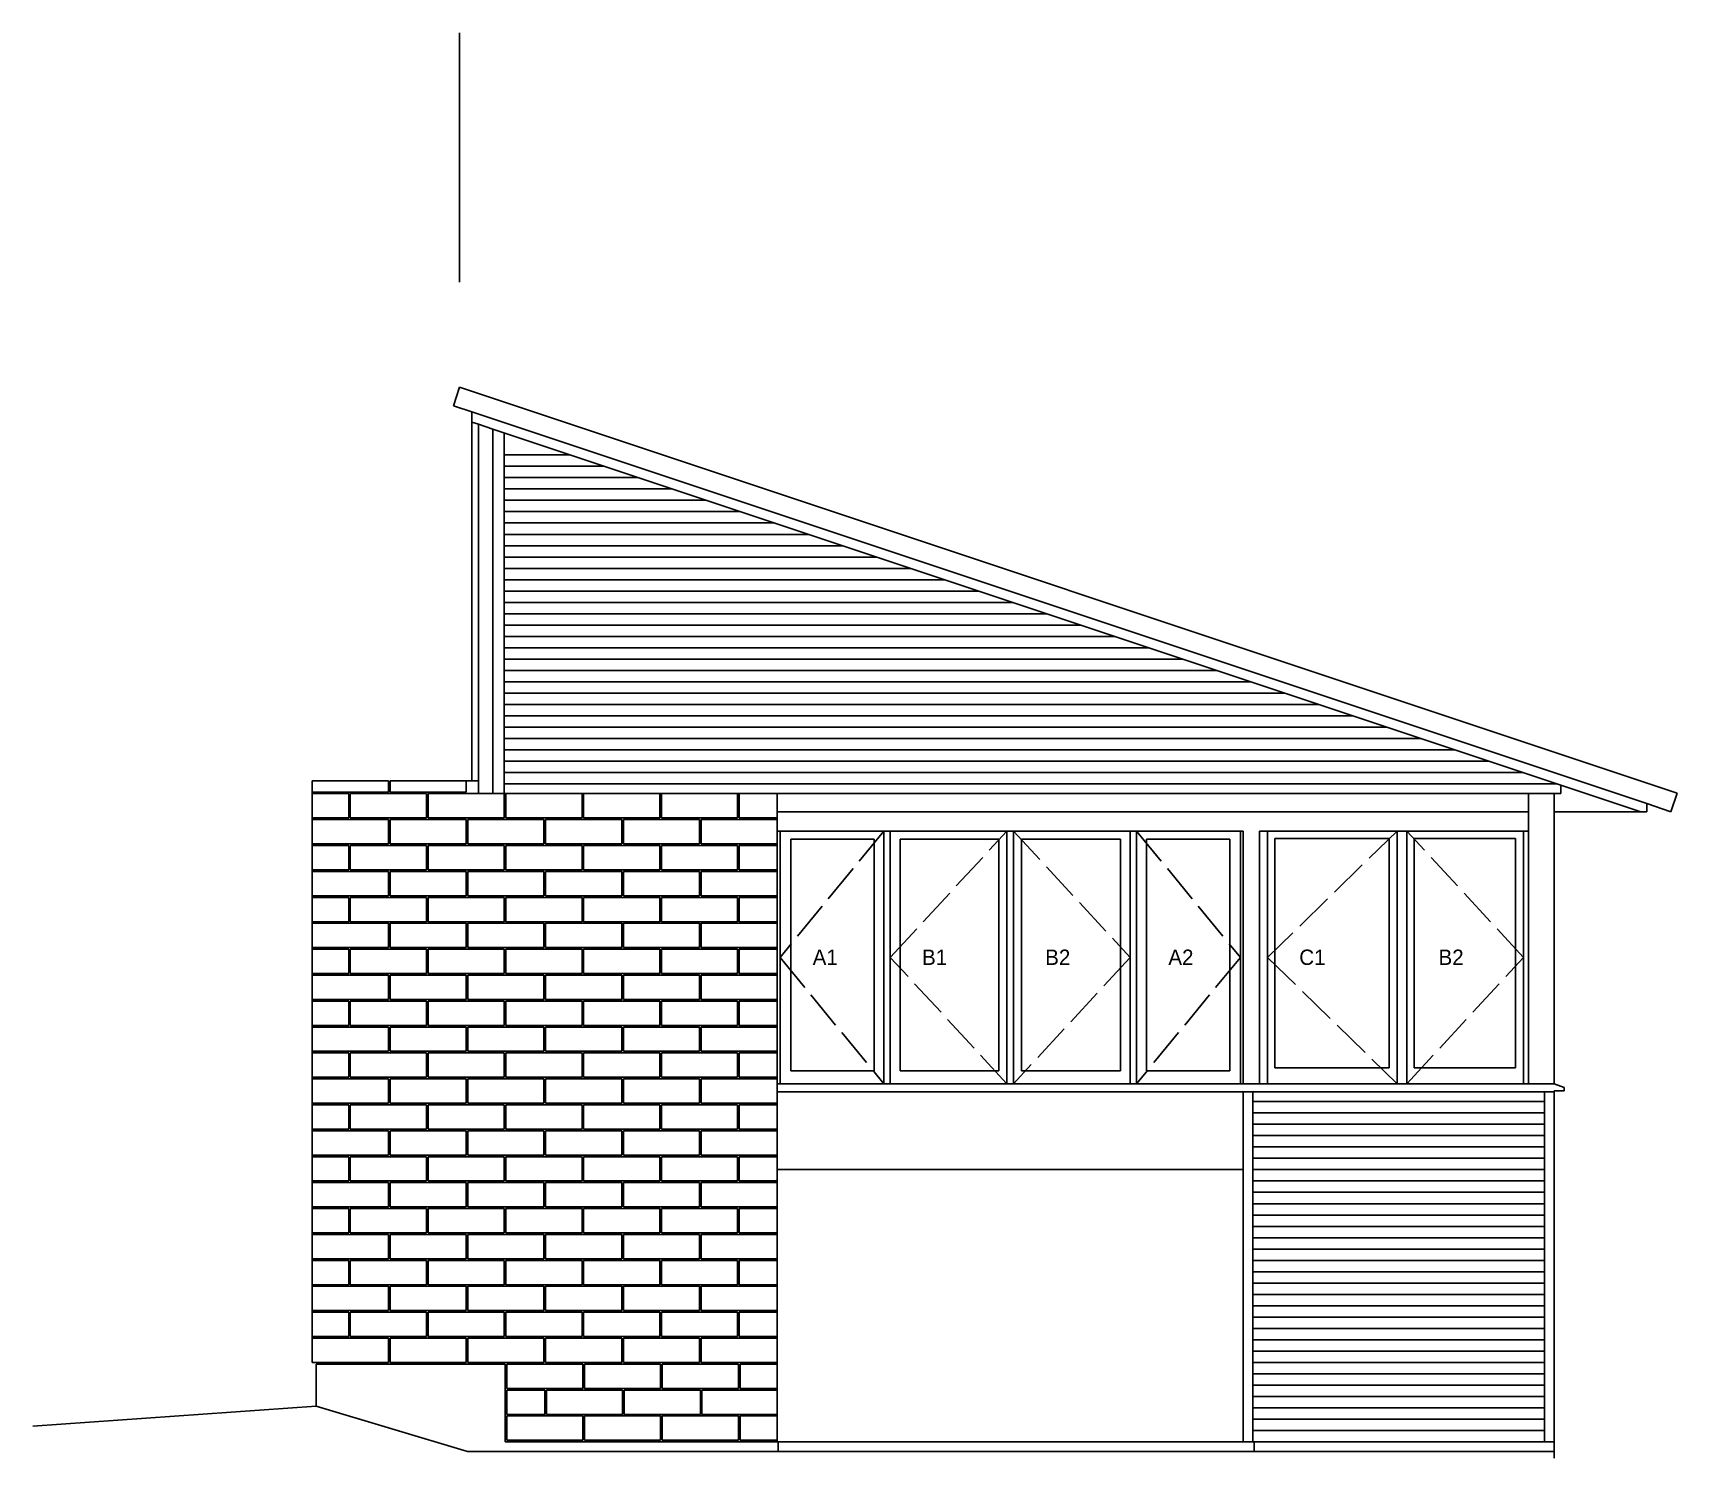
# Model space of a CAD drawing. Header units: inches. Extents: x 683 to 9370, y 1327 to 3956.
# Drawn here: x 3461 to 3968, y 1813 to 2252 of the extents above; entities that cross this region are included whole.
import ezdxf

# ---------------------------------------------------------------- set-up
doc = ezdxf.new("R2010")
doc.units = ezdxf.units.IN
doc.header["$MEASUREMENT"] = 0
doc.linetypes.add('ACAD_ISO02W100', pattern=[15, 12, -3])
for name, color, linetype in [('blocks', 251, 'Continuous'), ('const', 253, 'Continuous'), ('e1', 253, 'Continuous'), ('e2', 251, 'Continuous'), ('glassSwing', 172, 'ACAD_ISO02W100'), ('millwork', 40, 'Continuous'), ('walls', 7, 'Continuous')]:
    doc.layers.add(name, color=color, linetype=linetype)

msp = doc.modelspace()

# ---------------------------------------------------------------- linework, layer by layer
at = {"layer": 'blocks'}
for p, q in [((3570.82, 2018.22), (3570.82, 2021.72)), ((3571.32, 2018.22), (3571.32, 2021.72)), ((3594.82, 2018.22), (3594.82, 2021.72)), ((3570.82, 2018.22), (3547.32, 2018.22)), ((3558.56, 2017.72), (3547.32, 2017.72)), ((3558.56, 2017.72), (3558.56, 2010.22)), ((3582.56, 2017.72), (3559.06, 2017.72)), ((3559.06, 2010.22), (3559.06, 2017.72)), ((3594.82, 2018.22), (3571.32, 2018.22)), ((3582.56, 2017.72), (3582.56, 2010.22)), ((3598.57, 2017.72), (3583.06, 2017.72)), ((3583.06, 2010.22), (3583.06, 2017.72)), ((3606.56, 2017.72), (3606.56, 2010.22)), ((3607.06, 2010.22), (3607.06, 2017.72)), ((3630.56, 2017.72), (3630.56, 2010.22)), ((3631.06, 2010.22), (3631.06, 2017.72)), ((3654.56, 2017.72), (3654.56, 2010.22)), ((3655.06, 2010.22), (3655.06, 2017.72)), ((3678.56, 2017.72), (3678.56, 2010.22)), ((3679.06, 2010.22), (3679.06, 2017.72)), ((3558.56, 2010.22), (3547.32, 2010.22)), ((3570.82, 2009.72), (3547.32, 2009.72)), ((3582.56, 2010.22), (3559.06, 2010.22)), ((3570.82, 2002.22), (3570.82, 2009.72)), ((3594.82, 2009.72), (3571.32, 2009.72)), ((3571.32, 2002.22), (3571.32, 2009.72)), ((3606.56, 2010.22), (3583.06, 2010.22)), ((3594.82, 2002.22), (3594.82, 2009.72)), ((3595.32, 2002.22), (3595.32, 2009.72)), ((3618.82, 2009.72), (3595.32, 2009.72)), ((3630.56, 2010.22), (3607.06, 2010.22)), ((3618.82, 2002.22), (3618.82, 2009.72)), ((3642.82, 2009.72), (3619.32, 2009.72)), ((3619.32, 2002.22), (3619.32, 2009.72)), ((3654.56, 2010.22), (3631.06, 2010.22)), ((3642.82, 2009.72), (3642.82, 2002.22)), ((3666.82, 2009.72), (3643.32, 2009.72)), ((3643.32, 2002.22), (3643.32, 2009.72)), ((3678.56, 2010.22), (3655.06, 2010.22)), ((3666.82, 2009.72), (3666.82, 2002.22)), ((3690.82, 2009.72), (3667.32, 2009.72)), ((3667.32, 2002.22), (3667.32, 2009.72)), ((3690.81, 2010.22), (3679.06, 2010.22)), ((3570.82, 2002.22), (3547.32, 2002.22)), ((3558.56, 2001.72), (3547.32, 2001.72)), ((3558.56, 2001.72), (3558.56, 1994.22)), ((3582.56, 2001.72), (3559.06, 2001.72)), ((3559.06, 1994.22), (3559.06, 2001.72)), ((3594.82, 2002.22), (3571.32, 2002.22)), ((3582.56, 2001.72), (3582.56, 1994.22)), ((3583.06, 1994.22), (3583.06, 2001.72)), ((3606.56, 2001.72), (3583.06, 2001.72)), ((3618.82, 2002.22), (3595.32, 2002.22)), ((3606.56, 2001.72), (3606.56, 1994.22)), ((3630.56, 2001.72), (3607.06, 2001.72)), ((3607.06, 1994.22), (3607.06, 2001.72)), ((3642.82, 2002.22), (3619.32, 2002.22)), ((3630.56, 2001.72), (3630.56, 1994.22)), ((3631.06, 1994.22), (3631.06, 2001.72)), ((3654.56, 2001.72), (3631.06, 2001.72)), ((3666.82, 2002.22), (3643.32, 2002.22)), ((3654.56, 2001.72), (3654.56, 1994.22)), ((3678.56, 2001.72), (3655.06, 2001.72)), ((3655.06, 1994.22), (3655.06, 2001.72)), ((3690.82, 2002.22), (3667.32, 2002.22)), ((3678.56, 2001.72), (3678.56, 1994.22)), ((3679.06, 1994.22), (3679.06, 2001.72)), ((3690.81, 2001.72), (3679.06, 2001.72)), ((3558.56, 1994.22), (3547.32, 1994.22)), ((3582.56, 1994.22), (3559.06, 1994.22)), ((3606.56, 1994.22), (3583.06, 1994.22)), ((3630.56, 1994.22), (3607.06, 1994.22)), ((3654.56, 1994.22), (3631.06, 1994.22)), ((3678.56, 1994.22), (3655.06, 1994.22)), ((3690.81, 1994.22), (3679.06, 1994.22)), ((3570.82, 1993.72), (3547.32, 1993.72)), ((3570.82, 1986.22), (3570.82, 1993.72)), ((3594.82, 1993.72), (3571.32, 1993.72)), ((3571.32, 1986.22), (3571.32, 1993.72)), ((3594.82, 1986.22), (3594.82, 1993.72)), ((3618.82, 1993.72), (3595.32, 1993.72)), ((3595.32, 1986.22), (3595.32, 1993.72)), ((3618.82, 1986.22), (3618.82, 1993.72)), ((3642.82, 1993.72), (3619.32, 1993.72)), ((3619.32, 1986.22), (3619.32, 1993.72)), ((3642.82, 1993.72), (3642.82, 1986.22)), ((3666.82, 1993.72), (3643.32, 1993.72)), ((3643.32, 1986.22), (3643.32, 1993.72)), ((3666.82, 1993.72), (3666.82, 1986.22)), ((3690.82, 1993.72), (3667.32, 1993.72)), ((3667.32, 1986.22), (3667.32, 1993.72)), ((3570.82, 1986.22), (3547.32, 1986.22)), ((3558.56, 1985.72), (3547.32, 1985.72)), ((3558.56, 1985.72), (3558.56, 1978.22)), ((3582.56, 1985.72), (3559.06, 1985.72)), ((3559.06, 1978.22), (3559.06, 1985.72)), ((3594.82, 1986.22), (3571.32, 1986.22)), ((3582.56, 1985.72), (3582.56, 1978.22)), ((3583.06, 1978.22), (3583.06, 1985.72)), ((3606.56, 1985.72), (3583.06, 1985.72)), ((3618.82, 1986.22), (3595.32, 1986.22)), ((3606.56, 1985.72), (3606.56, 1978.22)), ((3630.56, 1985.72), (3607.06, 1985.72)), ((3607.06, 1978.22), (3607.06, 1985.72)), ((3642.82, 1986.22), (3619.32, 1986.22)), ((3630.56, 1985.72), (3630.56, 1978.22)), ((3631.06, 1978.22), (3631.06, 1985.72)), ((3654.56, 1985.72), (3631.06, 1985.72)), ((3666.82, 1986.22), (3643.32, 1986.22)), ((3654.56, 1985.72), (3654.56, 1978.22)), ((3678.56, 1985.72), (3655.06, 1985.72)), ((3655.06, 1978.22), (3655.06, 1985.72)), ((3690.82, 1986.22), (3667.32, 1986.22)), ((3678.56, 1985.72), (3678.56, 1978.22)), ((3679.06, 1978.22), (3679.06, 1985.72)), ((3690.81, 1985.72), (3679.06, 1985.72)), ((3558.56, 1978.22), (3547.32, 1978.22)), ((3570.82, 1977.72), (3547.32, 1977.72)), ((3582.56, 1978.22), (3559.06, 1978.22)), ((3570.82, 1970.22), (3570.82, 1977.72)), ((3594.82, 1977.72), (3571.32, 1977.72)), ((3571.32, 1970.22), (3571.32, 1977.72)), ((3606.56, 1978.22), (3583.06, 1978.22)), ((3594.82, 1970.22), (3594.82, 1977.72)), ((3595.32, 1970.22), (3595.32, 1977.72)), ((3618.82, 1977.72), (3595.32, 1977.72)), ((3630.56, 1978.22), (3607.06, 1978.22)), ((3618.82, 1970.22), (3618.82, 1977.72)), ((3642.82, 1977.72), (3619.32, 1977.72)), ((3619.32, 1970.22), (3619.32, 1977.72)), ((3654.56, 1978.22), (3631.06, 1978.22)), ((3642.82, 1977.72), (3642.82, 1970.22)), ((3666.82, 1977.72), (3643.32, 1977.72)), ((3643.32, 1970.22), (3643.32, 1977.72)), ((3678.56, 1978.22), (3655.06, 1978.22)), ((3666.82, 1977.72), (3666.82, 1970.22)), ((3690.82, 1977.72), (3667.32, 1977.72)), ((3667.32, 1970.22), (3667.32, 1977.72)), ((3690.81, 1978.22), (3679.06, 1978.22)), ((3570.82, 1970.22), (3547.32, 1970.22)), ((3558.56, 1969.72), (3547.32, 1969.72)), ((3558.56, 1969.72), (3558.56, 1962.22)), ((3582.56, 1969.72), (3559.06, 1969.72)), ((3559.06, 1962.22), (3559.06, 1969.72)), ((3594.82, 1970.22), (3571.32, 1970.22)), ((3582.56, 1969.72), (3582.56, 1962.22)), ((3583.06, 1962.22), (3583.06, 1969.72)), ((3606.56, 1969.72), (3583.06, 1969.72)), ((3618.82, 1970.22), (3595.32, 1970.22)), ((3606.56, 1969.72), (3606.56, 1962.22)), ((3630.56, 1969.72), (3607.06, 1969.72)), ((3607.06, 1962.22), (3607.06, 1969.72)), ((3642.82, 1970.22), (3619.32, 1970.22)), ((3630.56, 1969.72), (3630.56, 1962.22)), ((3631.06, 1962.22), (3631.06, 1969.72)), ((3654.56, 1969.72), (3631.06, 1969.72)), ((3666.82, 1970.22), (3643.32, 1970.22)), ((3654.56, 1969.72), (3654.56, 1962.22)), ((3678.56, 1969.72), (3655.06, 1969.72)), ((3655.06, 1962.22), (3655.06, 1969.72)), ((3690.82, 1970.22), (3667.32, 1970.22)), ((3678.56, 1969.72), (3678.56, 1962.22)), ((3679.06, 1962.22), (3679.06, 1969.72)), ((3690.81, 1969.72), (3679.06, 1969.72)), ((3558.56, 1962.22), (3547.32, 1962.22)), ((3570.82, 1961.72), (3547.32, 1961.72)), ((3582.56, 1962.22), (3559.06, 1962.22)), ((3570.82, 1954.22), (3570.82, 1961.72)), ((3594.82, 1961.72), (3571.32, 1961.72)), ((3571.32, 1954.22), (3571.32, 1961.72)), ((3606.56, 1962.22), (3583.06, 1962.22)), ((3594.82, 1954.22), (3594.82, 1961.72)), ((3595.32, 1954.22), (3595.32, 1961.72)), ((3618.82, 1961.72), (3595.32, 1961.72)), ((3630.56, 1962.22), (3607.06, 1962.22)), ((3618.82, 1954.22), (3618.82, 1961.72)), ((3642.82, 1961.72), (3619.32, 1961.72)), ((3619.32, 1954.22), (3619.32, 1961.72)), ((3654.56, 1962.22), (3631.06, 1962.22)), ((3642.82, 1961.72), (3642.82, 1954.22)), ((3666.82, 1961.72), (3643.32, 1961.72)), ((3643.32, 1954.22), (3643.32, 1961.72)), ((3678.56, 1962.22), (3655.06, 1962.22)), ((3666.82, 1961.72), (3666.82, 1954.22)), ((3690.82, 1961.72), (3667.32, 1961.72)), ((3667.32, 1954.22), (3667.32, 1961.72)), ((3690.81, 1962.22), (3679.06, 1962.22)), ((3570.82, 1954.22), (3547.32, 1954.22)), ((3558.56, 1953.72), (3547.32, 1953.72)), ((3558.56, 1953.72), (3558.56, 1946.22)), ((3582.56, 1953.72), (3559.06, 1953.72)), ((3559.06, 1946.22), (3559.06, 1953.72)), ((3594.82, 1954.22), (3571.32, 1954.22)), ((3582.56, 1953.72), (3582.56, 1946.22)), ((3583.06, 1946.22), (3583.06, 1953.72)), ((3606.56, 1953.72), (3583.06, 1953.72)), ((3618.82, 1954.22), (3595.32, 1954.22)), ((3606.56, 1953.72), (3606.56, 1946.22)), ((3630.56, 1953.72), (3607.06, 1953.72)), ((3607.06, 1946.22), (3607.06, 1953.72)), ((3642.82, 1954.22), (3619.32, 1954.22)), ((3630.56, 1953.72), (3630.56, 1946.22)), ((3631.06, 1946.22), (3631.06, 1953.72)), ((3654.56, 1953.72), (3631.06, 1953.72)), ((3666.82, 1954.22), (3643.32, 1954.22)), ((3654.56, 1953.72), (3654.56, 1946.22)), ((3678.56, 1953.72), (3655.06, 1953.72)), ((3655.06, 1946.22), (3655.06, 1953.72)), ((3690.82, 1954.22), (3667.32, 1954.22)), ((3678.56, 1953.72), (3678.56, 1946.22)), ((3679.06, 1946.22), (3679.06, 1953.72)), ((3690.81, 1953.72), (3679.06, 1953.72)), ((3558.56, 1946.22), (3547.32, 1946.22)), ((3570.82, 1945.72), (3547.32, 1945.72)), ((3582.56, 1946.22), (3559.06, 1946.22)), ((3570.82, 1938.22), (3570.82, 1945.72)), ((3571.32, 1938.22), (3571.32, 1945.72)), ((3594.82, 1945.72), (3571.32, 1945.72)), ((3606.56, 1946.22), (3583.06, 1946.22)), ((3594.82, 1938.22), (3594.82, 1945.72)), ((3595.32, 1938.22), (3595.32, 1945.72)), ((3618.82, 1945.72), (3595.32, 1945.72)), ((3630.56, 1946.22), (3607.06, 1946.22)), ((3618.82, 1938.22), (3618.82, 1945.72)), ((3619.32, 1938.22), (3619.32, 1945.72)), ((3642.82, 1945.72), (3619.32, 1945.72)), ((3654.56, 1946.22), (3631.06, 1946.22)), ((3642.82, 1945.72), (3642.82, 1938.22)), ((3643.32, 1938.22), (3643.32, 1945.72)), ((3666.82, 1945.72), (3643.32, 1945.72)), ((3678.56, 1946.22), (3655.06, 1946.22)), ((3666.82, 1945.72), (3666.82, 1938.22)), ((3667.32, 1938.22), (3667.32, 1945.72)), ((3690.82, 1945.72), (3667.32, 1945.72)), ((3690.81, 1946.22), (3679.06, 1946.22)), ((3570.82, 1938.22), (3547.32, 1938.22)), ((3594.82, 1938.22), (3571.32, 1938.22)), ((3618.82, 1938.22), (3595.32, 1938.22)), ((3642.82, 1938.22), (3619.32, 1938.22)), ((3666.82, 1938.22), (3643.32, 1938.22)), ((3690.82, 1938.22), (3667.32, 1938.22)), ((3558.56, 1937.72), (3547.32, 1937.72)), ((3558.56, 1937.72), (3558.56, 1930.22)), ((3582.56, 1937.72), (3559.06, 1937.72)), ((3559.06, 1930.22), (3559.06, 1937.72)), ((3582.56, 1937.72), (3582.56, 1930.22)), ((3583.06, 1930.22), (3583.06, 1937.72)), ((3606.56, 1937.72), (3583.06, 1937.72)), ((3606.56, 1937.72), (3606.56, 1930.22)), ((3630.56, 1937.72), (3607.06, 1937.72)), ((3607.06, 1930.22), (3607.06, 1937.72)), ((3630.56, 1937.72), (3630.56, 1930.22)), ((3631.06, 1930.22), (3631.06, 1937.72)), ((3654.56, 1937.72), (3631.06, 1937.72)), ((3654.56, 1937.72), (3654.56, 1930.22)), ((3678.56, 1937.72), (3655.06, 1937.72)), ((3655.06, 1930.22), (3655.06, 1937.72)), ((3678.56, 1937.72), (3678.56, 1930.22)), ((3679.06, 1930.22), (3679.06, 1937.72)), ((3690.81, 1937.72), (3679.06, 1937.72)), ((3558.56, 1930.22), (3547.32, 1930.22)), ((3570.82, 1929.72), (3547.32, 1929.72)), ((3582.56, 1930.22), (3559.06, 1930.22)), ((3570.82, 1922.22), (3570.82, 1929.72)), ((3594.82, 1929.72), (3571.32, 1929.72)), ((3571.32, 1922.22), (3571.32, 1929.72)), ((3606.56, 1930.22), (3583.06, 1930.22)), ((3594.82, 1922.22), (3594.82, 1929.72)), ((3595.32, 1922.22), (3595.32, 1929.72)), ((3618.82, 1929.72), (3595.32, 1929.72)), ((3630.56, 1930.22), (3607.06, 1930.22)), ((3618.82, 1922.22), (3618.82, 1929.72)), ((3642.82, 1929.72), (3619.32, 1929.72)), ((3619.32, 1922.22), (3619.32, 1929.72)), ((3654.56, 1930.22), (3631.06, 1930.22)), ((3642.82, 1929.72), (3642.82, 1922.22)), ((3666.82, 1929.72), (3643.32, 1929.72)), ((3643.32, 1922.22), (3643.32, 1929.72)), ((3678.56, 1930.22), (3655.06, 1930.22)), ((3666.82, 1929.72), (3666.82, 1922.22)), ((3690.82, 1929.72), (3667.32, 1929.72)), ((3667.32, 1922.22), (3667.32, 1929.72)), ((3690.81, 1930.22), (3679.06, 1930.22)), ((3570.82, 1922.22), (3547.32, 1922.22)), ((3558.56, 1921.72), (3547.32, 1921.72)), ((3558.56, 1921.72), (3558.56, 1914.22)), ((3582.56, 1921.72), (3559.06, 1921.72)), ((3559.06, 1914.22), (3559.06, 1921.72)), ((3594.82, 1922.22), (3571.32, 1922.22)), ((3582.56, 1921.72), (3582.56, 1914.22)), ((3606.56, 1921.72), (3583.06, 1921.72)), ((3583.06, 1914.22), (3583.06, 1921.72)), ((3618.82, 1922.22), (3595.32, 1922.22)), ((3606.56, 1921.72), (3606.56, 1914.22)), ((3630.56, 1921.72), (3607.06, 1921.72)), ((3607.06, 1914.22), (3607.06, 1921.72)), ((3642.82, 1922.22), (3619.32, 1922.22)), ((3630.56, 1921.72), (3630.56, 1914.22)), ((3654.56, 1921.72), (3631.06, 1921.72)), ((3631.06, 1914.22), (3631.06, 1921.72)), ((3666.82, 1922.22), (3643.32, 1922.22)), ((3654.56, 1921.72), (3654.56, 1914.22)), ((3678.56, 1921.72), (3655.06, 1921.72)), ((3655.06, 1914.22), (3655.06, 1921.72)), ((3690.82, 1922.22), (3667.32, 1922.22)), ((3678.56, 1921.72), (3678.56, 1914.22)), ((3690.81, 1921.72), (3679.06, 1921.72)), ((3679.06, 1914.22), (3679.06, 1921.72)), ((3558.56, 1914.22), (3547.32, 1914.22)), ((3570.82, 1913.72), (3547.32, 1913.72)), ((3582.56, 1914.22), (3559.06, 1914.22)), ((3570.82, 1906.22), (3570.82, 1913.72)), ((3571.32, 1906.22), (3571.32, 1913.72)), ((3594.82, 1913.72), (3571.32, 1913.72)), ((3606.56, 1914.22), (3583.06, 1914.22)), ((3594.82, 1906.22), (3594.82, 1913.72)), ((3595.32, 1906.22), (3595.32, 1913.72)), ((3618.82, 1913.72), (3595.32, 1913.72)), ((3630.56, 1914.22), (3607.06, 1914.22)), ((3618.82, 1906.22), (3618.82, 1913.72)), ((3642.82, 1913.72), (3619.32, 1913.72)), ((3619.32, 1906.22), (3619.32, 1913.72)), ((3654.56, 1914.22), (3631.06, 1914.22)), ((3642.82, 1913.72), (3642.82, 1906.22)), ((3643.32, 1906.22), (3643.32, 1913.72)), ((3666.82, 1913.72), (3643.32, 1913.72)), ((3678.56, 1914.22), (3655.06, 1914.22)), ((3666.82, 1913.72), (3666.82, 1906.22)), ((3690.82, 1913.72), (3667.32, 1913.72)), ((3667.32, 1906.22), (3667.32, 1913.72)), ((3690.81, 1914.22), (3679.06, 1914.22)), ((3570.82, 1906.22), (3547.32, 1906.22)), ((3558.56, 1905.72), (3547.32, 1905.72)), ((3558.56, 1905.72), (3558.56, 1898.22)), ((3582.56, 1905.72), (3559.06, 1905.72)), ((3559.06, 1898.22), (3559.06, 1905.72)), ((3594.82, 1906.22), (3571.32, 1906.22)), ((3582.56, 1905.72), (3582.56, 1898.22)), ((3606.56, 1905.72), (3583.06, 1905.72)), ((3583.06, 1898.22), (3583.06, 1905.72)), ((3618.82, 1906.22), (3595.32, 1906.22)), ((3606.56, 1905.72), (3606.56, 1898.22)), ((3630.56, 1905.72), (3607.06, 1905.72)), ((3607.06, 1898.22), (3607.06, 1905.72)), ((3642.82, 1906.22), (3619.32, 1906.22)), ((3630.56, 1905.72), (3630.56, 1898.22)), ((3654.56, 1905.72), (3631.06, 1905.72)), ((3631.06, 1898.22), (3631.06, 1905.72)), ((3666.82, 1906.22), (3643.32, 1906.22)), ((3654.56, 1905.72), (3654.56, 1898.22)), ((3678.56, 1905.72), (3655.06, 1905.72)), ((3655.06, 1898.22), (3655.06, 1905.72)), ((3690.82, 1906.22), (3667.32, 1906.22)), ((3678.56, 1905.72), (3678.56, 1898.22)), ((3690.81, 1905.72), (3679.06, 1905.72)), ((3679.06, 1898.22), (3679.06, 1905.72)), ((3558.56, 1898.22), (3547.32, 1898.22)), ((3570.82, 1897.72), (3547.32, 1897.72)), ((3582.56, 1898.22), (3559.06, 1898.22)), ((3570.82, 1890.22), (3570.82, 1897.72)), ((3594.82, 1897.72), (3571.32, 1897.72)), ((3571.32, 1890.22), (3571.32, 1897.72)), ((3606.56, 1898.22), (3583.06, 1898.22)), ((3594.82, 1890.22), (3594.82, 1897.72)), ((3595.32, 1890.22), (3595.32, 1897.72)), ((3618.82, 1897.72), (3595.32, 1897.72)), ((3630.56, 1898.22), (3607.06, 1898.22)), ((3618.82, 1890.22), (3618.82, 1897.72)), ((3642.82, 1897.72), (3619.32, 1897.72)), ((3619.32, 1890.22), (3619.32, 1897.72)), ((3654.56, 1898.22), (3631.06, 1898.22)), ((3642.82, 1897.72), (3642.82, 1890.22)), ((3666.82, 1897.72), (3643.32, 1897.72)), ((3643.32, 1890.22), (3643.32, 1897.72)), ((3678.56, 1898.22), (3655.06, 1898.22)), ((3666.82, 1897.72), (3666.82, 1890.22)), ((3690.82, 1897.72), (3667.32, 1897.72)), ((3667.32, 1890.22), (3667.32, 1897.72)), ((3690.81, 1898.22), (3679.06, 1898.22)), ((3570.82, 1890.22), (3547.32, 1890.22)), ((3558.56, 1889.72), (3547.32, 1889.72)), ((3558.56, 1889.72), (3558.56, 1882.22)), ((3582.56, 1889.72), (3559.06, 1889.72)), ((3559.06, 1882.22), (3559.06, 1889.72)), ((3594.82, 1890.22), (3571.32, 1890.22)), ((3582.56, 1889.72), (3582.56, 1882.22)), ((3583.06, 1882.22), (3583.06, 1889.72)), ((3606.56, 1889.72), (3583.06, 1889.72)), ((3618.82, 1890.22), (3595.32, 1890.22)), ((3606.56, 1889.72), (3606.56, 1882.22)), ((3630.56, 1889.72), (3607.06, 1889.72)), ((3607.06, 1882.22), (3607.06, 1889.72)), ((3642.82, 1890.22), (3619.32, 1890.22)), ((3630.56, 1889.72), (3630.56, 1882.22)), ((3631.06, 1882.22), (3631.06, 1889.72)), ((3654.56, 1889.72), (3631.06, 1889.72)), ((3666.82, 1890.22), (3643.32, 1890.22)), ((3654.56, 1889.72), (3654.56, 1882.22)), ((3678.56, 1889.72), (3655.06, 1889.72)), ((3655.06, 1882.22), (3655.06, 1889.72)), ((3690.82, 1890.22), (3667.32, 1890.22)), ((3678.56, 1889.72), (3678.56, 1882.22)), ((3679.06, 1882.22), (3679.06, 1889.72)), ((3690.81, 1889.72), (3679.06, 1889.72)), ((3558.56, 1882.22), (3547.32, 1882.22)), ((3570.82, 1881.72), (3547.32, 1881.72)), ((3582.56, 1882.22), (3559.06, 1882.22)), ((3570.82, 1874.22), (3570.82, 1881.72)), ((3594.82, 1881.72), (3571.32, 1881.72)), ((3571.32, 1874.22), (3571.32, 1881.72)), ((3606.56, 1882.22), (3583.06, 1882.22)), ((3594.82, 1874.22), (3594.82, 1881.72)), ((3595.32, 1874.22), (3595.32, 1881.72)), ((3618.82, 1881.72), (3595.32, 1881.72)), ((3630.56, 1882.22), (3607.06, 1882.22)), ((3618.82, 1874.22), (3618.82, 1881.72)), ((3642.82, 1881.72), (3619.32, 1881.72)), ((3619.32, 1874.22), (3619.32, 1881.72)), ((3654.56, 1882.22), (3631.06, 1882.22)), ((3642.82, 1881.72), (3642.82, 1874.22)), ((3666.82, 1881.72), (3643.32, 1881.72)), ((3643.32, 1874.22), (3643.32, 1881.72)), ((3678.56, 1882.22), (3655.06, 1882.22)), ((3666.82, 1881.72), (3666.82, 1874.22)), ((3690.82, 1881.72), (3667.32, 1881.72)), ((3667.32, 1874.22), (3667.32, 1881.72)), ((3690.81, 1882.22), (3679.06, 1882.22)), ((3570.82, 1874.22), (3547.32, 1874.22)), ((3558.56, 1873.72), (3547.32, 1873.72)), ((3558.56, 1873.72), (3558.56, 1866.22)), ((3559.06, 1866.22), (3559.06, 1873.72)), ((3582.56, 1873.72), (3559.06, 1873.72)), ((3594.82, 1874.22), (3571.32, 1874.22)), ((3582.56, 1873.72), (3582.56, 1866.22)), ((3583.06, 1866.22), (3583.06, 1873.72)), ((3606.56, 1873.72), (3583.06, 1873.72)), ((3618.82, 1874.22), (3595.32, 1874.22)), ((3606.56, 1873.72), (3606.56, 1866.22)), ((3630.56, 1873.72), (3607.06, 1873.72)), ((3607.06, 1866.22), (3607.06, 1873.72)), ((3642.82, 1874.22), (3619.32, 1874.22)), ((3630.56, 1873.72), (3630.56, 1866.22)), ((3631.06, 1866.22), (3631.06, 1873.72)), ((3654.56, 1873.72), (3631.06, 1873.72)), ((3666.82, 1874.22), (3643.32, 1874.22)), ((3654.56, 1873.72), (3654.56, 1866.22)), ((3655.06, 1866.22), (3655.06, 1873.72)), ((3678.56, 1873.72), (3655.06, 1873.72)), ((3690.82, 1874.22), (3667.32, 1874.22)), ((3678.56, 1873.72), (3678.56, 1866.22)), ((3679.06, 1866.22), (3679.06, 1873.72)), ((3690.81, 1873.72), (3679.06, 1873.72)), ((3558.56, 1866.22), (3547.32, 1866.22)), ((3570.82, 1865.72), (3547.32, 1865.72)), ((3582.56, 1866.22), (3559.06, 1866.22)), ((3570.82, 1858.22), (3570.82, 1865.72)), ((3594.82, 1865.72), (3571.32, 1865.72)), ((3571.32, 1858.22), (3571.32, 1865.72)), ((3606.56, 1866.22), (3583.06, 1866.22)), ((3594.82, 1858.22), (3594.82, 1865.72)), ((3595.32, 1858.22), (3595.32, 1865.72)), ((3618.82, 1865.72), (3595.32, 1865.72)), ((3630.56, 1866.22), (3607.06, 1866.22)), ((3618.82, 1858.22), (3618.82, 1865.72)), ((3642.82, 1865.72), (3619.32, 1865.72)), ((3619.32, 1858.22), (3619.32, 1865.72)), ((3654.56, 1866.22), (3631.06, 1866.22)), ((3642.82, 1865.72), (3642.82, 1858.22)), ((3666.82, 1865.72), (3643.32, 1865.72)), ((3643.32, 1858.22), (3643.32, 1865.72)), ((3678.56, 1866.22), (3655.06, 1866.22)), ((3666.82, 1865.72), (3666.82, 1858.22)), ((3690.82, 1865.72), (3667.32, 1865.72)), ((3667.32, 1858.22), (3667.32, 1865.72)), ((3690.81, 1866.22), (3679.06, 1866.22)), ((3570.82, 1858.22), (3547.32, 1858.22)), ((3558.56, 1857.72), (3547.32, 1857.72)), ((3558.56, 1857.72), (3558.56, 1850.22)), ((3582.56, 1857.72), (3559.06, 1857.72)), ((3559.06, 1850.22), (3559.06, 1857.72)), ((3594.82, 1858.22), (3571.32, 1858.22)), ((3582.56, 1857.72), (3582.56, 1850.22)), ((3583.06, 1850.22), (3583.06, 1857.72)), ((3606.56, 1857.72), (3583.06, 1857.72)), ((3618.82, 1858.22), (3595.32, 1858.22)), ((3606.56, 1857.72), (3606.56, 1850.22)), ((3630.56, 1857.72), (3607.06, 1857.72)), ((3607.06, 1850.22), (3607.06, 1857.72)), ((3642.82, 1858.22), (3619.32, 1858.22)), ((3630.56, 1857.72), (3630.56, 1850.22)), ((3631.06, 1850.22), (3631.06, 1857.72)), ((3654.56, 1857.72), (3631.06, 1857.72)), ((3666.82, 1858.22), (3643.32, 1858.22)), ((3654.56, 1857.72), (3654.56, 1850.22)), ((3678.56, 1857.72), (3655.06, 1857.72)), ((3655.06, 1850.22), (3655.06, 1857.72)), ((3690.82, 1858.22), (3667.32, 1858.22)), ((3678.56, 1857.72), (3678.56, 1850.22)), ((3690.81, 1857.72), (3679.06, 1857.72)), ((3679.06, 1850.22), (3679.06, 1857.72)), ((3558.56, 1850.22), (3547.32, 1850.22)), ((3570.82, 1849.72), (3547.32, 1849.72)), ((3582.56, 1850.22), (3559.06, 1850.22)), ((3570.82, 1842.22), (3570.82, 1849.72)), ((3594.82, 1849.72), (3571.32, 1849.72)), ((3571.32, 1842.22), (3571.32, 1849.72)), ((3606.56, 1850.22), (3583.06, 1850.22)), ((3594.82, 1842.22), (3594.82, 1849.72)), ((3618.82, 1849.72), (3595.32, 1849.72)), ((3595.32, 1842.22), (3595.32, 1849.72)), ((3630.56, 1850.22), (3607.06, 1850.22)), ((3618.82, 1849.72), (3618.82, 1842.22)), ((3642.82, 1849.72), (3619.32, 1849.72)), ((3619.32, 1842.22), (3619.32, 1849.72)), ((3654.56, 1850.22), (3631.06, 1850.22)), ((3642.82, 1849.72), (3642.82, 1842.22)), ((3666.82, 1849.72), (3643.32, 1849.72)), ((3643.32, 1842.22), (3643.32, 1849.72)), ((3678.56, 1850.22), (3655.06, 1850.22)), ((3666.82, 1849.72), (3666.82, 1842.22)), ((3690.82, 1849.72), (3667.32, 1849.72)), ((3667.32, 1842.22), (3667.32, 1849.72)), ((3690.81, 1850.22), (3679.06, 1850.22)), ((3570.82, 1842.22), (3547.32, 1842.22)), ((3594.82, 1842.22), (3571.32, 1842.22)), ((3618.82, 1842.22), (3595.32, 1842.22)), ((3630.82, 1841.72), (3607.32, 1841.72)), ((3607.32, 1834.22), (3607.32, 1841.72)), ((3642.82, 1842.22), (3619.32, 1842.22)), ((3630.82, 1841.72), (3630.82, 1834.22)), ((3631.32, 1834.22), (3631.32, 1841.72)), ((3654.82, 1841.72), (3631.32, 1841.72)), ((3666.82, 1842.22), (3643.32, 1842.22)), ((3654.82, 1841.72), (3654.82, 1834.22)), ((3678.82, 1841.72), (3655.32, 1841.72)), ((3655.32, 1834.22), (3655.32, 1841.72)), ((3690.82, 1842.22), (3667.32, 1842.22)), ((3678.82, 1841.72), (3678.82, 1834.22)), ((3690.82, 1841.72), (3679.32, 1841.72)), ((3679.32, 1834.22), (3679.32, 1841.72)), ((3630.81, 1834.22), (3607.31, 1834.22)), ((3607.32, 1826.22), (3607.32, 1833.72)), ((3619.07, 1833.72), (3607.32, 1833.72)), ((3619.07, 1833.72), (3619.07, 1826.22)), ((3643.07, 1833.72), (3619.57, 1833.72)), ((3619.57, 1826.22), (3619.57, 1833.72)), ((3654.81, 1834.22), (3631.31, 1834.22)), ((3643.07, 1833.72), (3643.07, 1826.22)), ((3643.57, 1826.22), (3643.57, 1833.72)), ((3667.07, 1833.72), (3643.57, 1833.72)), ((3678.81, 1834.22), (3655.31, 1834.22)), ((3667.07, 1833.72), (3667.07, 1826.22)), ((3690.82, 1833.72), (3667.57, 1833.72)), ((3667.57, 1826.22), (3667.57, 1833.72)), ((3690.81, 1834.22), (3679.31, 1834.22)), ((3630.81, 1825.72), (3607.31, 1825.72)), ((3619.07, 1826.22), (3607.32, 1826.22)), ((3607.32, 1818.22), (3607.32, 1825.72)), ((3643.07, 1826.22), (3619.57, 1826.22)), ((3630.81, 1818.22), (3630.81, 1825.72)), ((3631.31, 1818.22), (3631.31, 1825.72)), ((3654.81, 1825.72), (3631.31, 1825.72)), ((3667.07, 1826.22), (3643.57, 1826.22)), ((3654.81, 1818.22), (3654.81, 1825.72)), ((3678.81, 1825.72), (3655.31, 1825.72)), ((3655.31, 1818.22), (3655.31, 1825.72)), ((3690.82, 1826.22), (3667.57, 1826.22)), ((3678.81, 1818.22), (3678.81, 1825.72)), ((3690.82, 1825.72), (3679.31, 1825.72)), ((3679.31, 1818.22), (3679.31, 1825.72)), ((3630.81, 1818.22), (3607.31, 1818.22)), ((3654.81, 1818.22), (3631.31, 1818.22)), ((3678.81, 1818.22), (3655.31, 1818.22)), ((3690.82, 1818.22), (3679.31, 1818.22))]:
    msp.add_line(p, q, dxfattribs=at)
at = {"layer": 'e1'}
for p, q in [((3598.57, 2131.67), (3603.07, 2130.17)), ((3603.07, 2130.17), (3603.07, 2017.72)), ((3598.57, 2021.72), (3598.57, 2017.72)), ((3598.57, 2017.72), (3932.57, 2017.72)), ((3690.81, 1901.72), (3690.81, 2017.72)), ((3930.57, 2012.16), (3930.57, 2017.72)), ((3959.07, 2012.16), (3930.57, 2012.16)), ((3933.57, 1926.06), (3930.57, 1926.06))]:
    msp.add_line(p, q, dxfattribs=at)
at = {"layer": 'e2'}
for p, q in [((3959.07, 2014.66), (3596.57, 2135.5)), ((3596.57, 2132.33), (3596.57, 2021.72)), ((3957.23, 2012.11), (3603.07, 2130.17)), ((3606.57, 2017.72), (3606.57, 2129)), ((3626.9, 2122.22), (3606.57, 2122.22)), ((3637.4, 2118.72), (3606.57, 2118.72)), ((3647.9, 2115.22), (3606.57, 2115.22)), ((3658.4, 2111.72), (3606.57, 2111.72)), ((3668.9, 2108.22), (3606.57, 2108.22)), ((3679.4, 2104.72), (3606.57, 2104.72)), ((3689.9, 2101.22), (3606.57, 2101.22)), ((3700.4, 2097.72), (3606.57, 2097.72)), ((3710.9, 2094.22), (3606.57, 2094.22)), ((3721.4, 2090.72), (3606.57, 2090.72)), ((3731.9, 2087.22), (3606.57, 2087.22)), ((3742.4, 2083.72), (3606.57, 2083.72)), ((3752.9, 2080.22), (3606.57, 2080.22)), ((3763.4, 2076.72), (3606.57, 2076.72)), ((3773.9, 2073.22), (3606.57, 2073.22)), ((3784.4, 2069.72), (3606.57, 2069.72)), ((3794.9, 2066.22), (3606.57, 2066.22)), ((3805.4, 2062.72), (3606.57, 2062.72)), ((3815.9, 2059.22), (3606.57, 2059.22)), ((3826.4, 2055.72), (3606.57, 2055.72)), ((3836.9, 2052.22), (3606.57, 2052.22)), ((3847.4, 2048.72), (3606.57, 2048.72)), ((3857.9, 2045.22), (3606.57, 2045.22)), ((3868.4, 2041.72), (3606.57, 2041.72)), ((3878.9, 2038.22), (3606.57, 2038.22)), ((3889.4, 2034.72), (3606.57, 2034.72)), ((3899.9, 2031.22), (3606.57, 2031.22)), ((3910.4, 2027.72), (3606.57, 2027.72)), ((3920.9, 2024.22), (3606.57, 2024.22)), ((3931.4, 2020.72), (3606.57, 2020.72)), ((3932.57, 2020.33), (3932.57, 2017.72)), ((3922.57, 2017.72), (3922.57, 1928.22)), ((3922.57, 2012.16), (3690.81, 2012.16)), ((3834.57, 2006.18), (3690.81, 2006.18)), ((3691.69, 2006.18), (3691.69, 1928.22)), ((3723.69, 1928.22), (3723.69, 2006.18)), ((3725.69, 1928.22), (3725.69, 2006.18)), ((3761.69, 1928.22), (3761.69, 2006.18)), ((3763.69, 1928.22), (3763.69, 2006.18)), ((3799.69, 1928.22), (3799.69, 2006.18)), ((3801.69, 1928.22), (3801.69, 2006.18)), ((3833.69, 2006.18), (3833.69, 1928.22)), ((3834.57, 1928.22), (3834.57, 2006.18)), ((3839.57, 1928.22), (3839.57, 2006.18)), ((3839.57, 2006.18), (3922.57, 2006.18)), ((3842.1, 1928.22), (3842.1, 2006.18)), ((3842.1, 2006.18), (3921.07, 2006.18)), ((3882.07, 1928.22), (3882.07, 2006.18)), ((3885.07, 1928.22), (3885.07, 2006.18)), ((3921.07, 1928.22), (3921.07, 2006.18)), ((3694.94, 1932.22), (3694.94, 2003.68)), ((3694.94, 2003.68), (3694.94, 1932.22)), ((3694.94, 2003.68), (3720.69, 2003.68)), ((3720.69, 1932.22), (3720.69, 2003.68)), ((3728.69, 1932.22), (3728.69, 2003.68)), ((3728.69, 2003.68), (3759.19, 2003.68)), ((3759.19, 2003.68), (3759.19, 1932.22)), ((3766.19, 2003.68), (3766.19, 1932.22)), ((3796.69, 2003.68), (3766.19, 2003.68)), ((3796.69, 1932.22), (3796.69, 2003.68)), ((3804.69, 1932.22), (3804.69, 2003.68)), ((3830.44, 2003.68), (3804.69, 2003.68)), ((3830.44, 2003.68), (3830.44, 1932.22)), ((3830.44, 1932.22), (3830.44, 2003.68)), ((3844.35, 2003.93), (3844.35, 1933.13)), ((3879.57, 2003.93), (3844.35, 2003.93)), ((3879.57, 2003.93), (3879.57, 1933.13)), ((3887.32, 2003.93), (3887.32, 1933.13)), ((3918.57, 2003.93), (3887.32, 2003.93)), ((3918.57, 2003.93), (3918.57, 1933.13)), ((3879.57, 1933.13), (3844.35, 1933.13)), ((3918.57, 1933.13), (3887.32, 1933.13)), ((3834.57, 1928.22), (3690.81, 1928.22)), ((3694.94, 1932.22), (3720.69, 1932.22)), ((3728.69, 1932.22), (3759.19, 1932.22)), ((3796.69, 1932.22), (3766.19, 1932.22)), ((3830.44, 1932.22), (3804.69, 1932.22)), ((3834.57, 1928.22), (3930.57, 1928.22)), ((3842.1, 1928.22), (3922.57, 1928.22)), ((3930.57, 1925.72), (3690.81, 1925.72)), ((3834.57, 1901.72), (3834.57, 1925.72)), ((3837.57, 1817.72), (3837.57, 1925.72)), ((3927.57, 1817.72), (3927.57, 1925.72)), ((3927.57, 1922.72), (3837.57, 1922.72)), ((3927.57, 1919.22), (3837.57, 1919.22)), ((3927.57, 1915.72), (3837.57, 1915.72)), ((3927.57, 1912.22), (3837.57, 1912.22)), ((3927.57, 1908.72), (3837.57, 1908.72)), ((3927.57, 1905.22), (3837.57, 1905.22)), ((3927.57, 1901.72), (3837.57, 1901.72)), ((3927.57, 1898.22), (3837.57, 1898.22)), ((3927.57, 1894.72), (3837.57, 1894.72)), ((3927.57, 1891.22), (3837.57, 1891.22)), ((3927.57, 1887.72), (3837.57, 1887.72)), ((3927.57, 1884.22), (3837.57, 1884.22)), ((3927.57, 1880.72), (3837.57, 1880.72)), ((3927.57, 1877.22), (3837.57, 1877.22)), ((3927.57, 1873.72), (3837.57, 1873.72)), ((3927.57, 1870.22), (3837.57, 1870.22)), ((3927.57, 1866.72), (3837.57, 1866.72)), ((3927.57, 1863.22), (3837.57, 1863.22)), ((3927.57, 1859.72), (3837.57, 1859.72)), ((3927.57, 1856.22), (3837.57, 1856.22)), ((3927.57, 1852.72), (3837.57, 1852.72)), ((3927.57, 1849.22), (3837.57, 1849.22)), ((3606.82, 1841.72), (3548.57, 1841.72)), ((3606.82, 1817.72), (3606.82, 1841.72)), ((3927.57, 1845.72), (3837.57, 1845.72)), ((3927.57, 1842.22), (3837.57, 1842.22)), ((3927.57, 1838.72), (3837.57, 1838.72)), ((3927.57, 1835.22), (3837.57, 1835.22)), ((3927.57, 1831.72), (3837.57, 1831.72)), ((3927.57, 1828.22), (3837.57, 1828.22)), ((3927.57, 1824.72), (3837.57, 1824.72)), ((3691.07, 1817.72), (3606.82, 1817.72)), ((3930.57, 1817.72), (3691.07, 1817.72)), ((3691.07, 1817.72), (3691.07, 1814.72)), ((3927.57, 1821.22), (3837.57, 1821.22)), ((3837.94, 1817.72), (3837.94, 1814.72))]:
    msp.add_line(p, q, dxfattribs=at)
at = {"layer": 'glassSwing'}
for p, q in [((3723.69, 2006.18), (3691.69, 1967.2)), ((3725.69, 1967.2), (3761.69, 2006.18)), ((3763.69, 2006.18), (3799.69, 1967.2)), ((3801.69, 2006.18), (3833.69, 1967.2)), ((3882.07, 2006.18), (3842.1, 1967.2)), ((3921.07, 1967.2), (3885.07, 2006.18)), ((3691.69, 1967.2), (3723.69, 1928.22)), ((3761.69, 1928.22), (3725.69, 1967.2)), ((3799.69, 1967.2), (3763.69, 1928.22)), ((3833.69, 1967.2), (3801.69, 1928.22)), ((3842.1, 1967.2), (3882.07, 1928.22)), ((3885.07, 1928.22), (3921.07, 1967.2))]:
    msp.add_line(p, q, dxfattribs=at)
at = {"layer": 'millwork'}
msp.add_line((3592.77, 2175.47), (3592.77, 2252.42), dxfattribs=at)
at = {"layer": 'walls'}
for p, q in [((3592.77, 2143.09), (3590.87, 2137.39)), ((3592.77, 2143.09), (3968.46, 2017.85)), ((3590.87, 2137.39), (3596.57, 2135.5)), ((3596.57, 2132.33), (3596.57, 2135.5)), ((3598.57, 2131.67), (3596.57, 2132.33)), ((3598.57, 2021.72), (3598.57, 2131.67)), ((3547.32, 1842.22), (3547.32, 2021.72)), ((3570.82, 2021.72), (3547.32, 2021.72)), ((3598.57, 2021.72), (3571.32, 2021.72)), ((3959.07, 2012.16), (3959.07, 2014.66)), ((3959.07, 2014.66), (3966.57, 2012.16)), ((3968.46, 2017.85), (3966.57, 2012.16)), ((3930.57, 1928.22), (3930.57, 2012.16)), ((3930.57, 1928.22), (3933.57, 1927.06)), ((3930.57, 1812.72), (3930.57, 1926.06)), ((3933.57, 1926.06), (3933.57, 1927.06)), ((3834.57, 1901.72), (3690.81, 1901.72)), ((3690.81, 1901.72), (3690.81, 1817.72)), ((3834.57, 1817.72), (3834.57, 1901.72)), ((3548.57, 1828.77), (3548.57, 1841.72)), ((3548.57, 1828.77), (3461.11, 1822.6)), ((3595.24, 1814.72), (3548.57, 1828.77)), ((3595.24, 1814.72), (3930.57, 1814.72))]:
    msp.add_line(p, q, dxfattribs=at)

# ---------------------------------------------------------------- texts
at = {"layer": 'const', "char_height": 4.736, "width": 1805.7748, "attachment_point": 1}
for s, insert in [('A1', (3701.73, 1969.61)), ('B1', (3735.48, 1969.61)), ('B2', (3773.48, 1969.61)), ('A2', (3811.48, 1969.61)), ('C1', (3851.88, 1969.61)), ('B2', (3894.85, 1969.61))]:
    msp.add_mtext(s, dxfattribs=dict(at, insert=insert))

doc.saveas('drawing.dxf')
